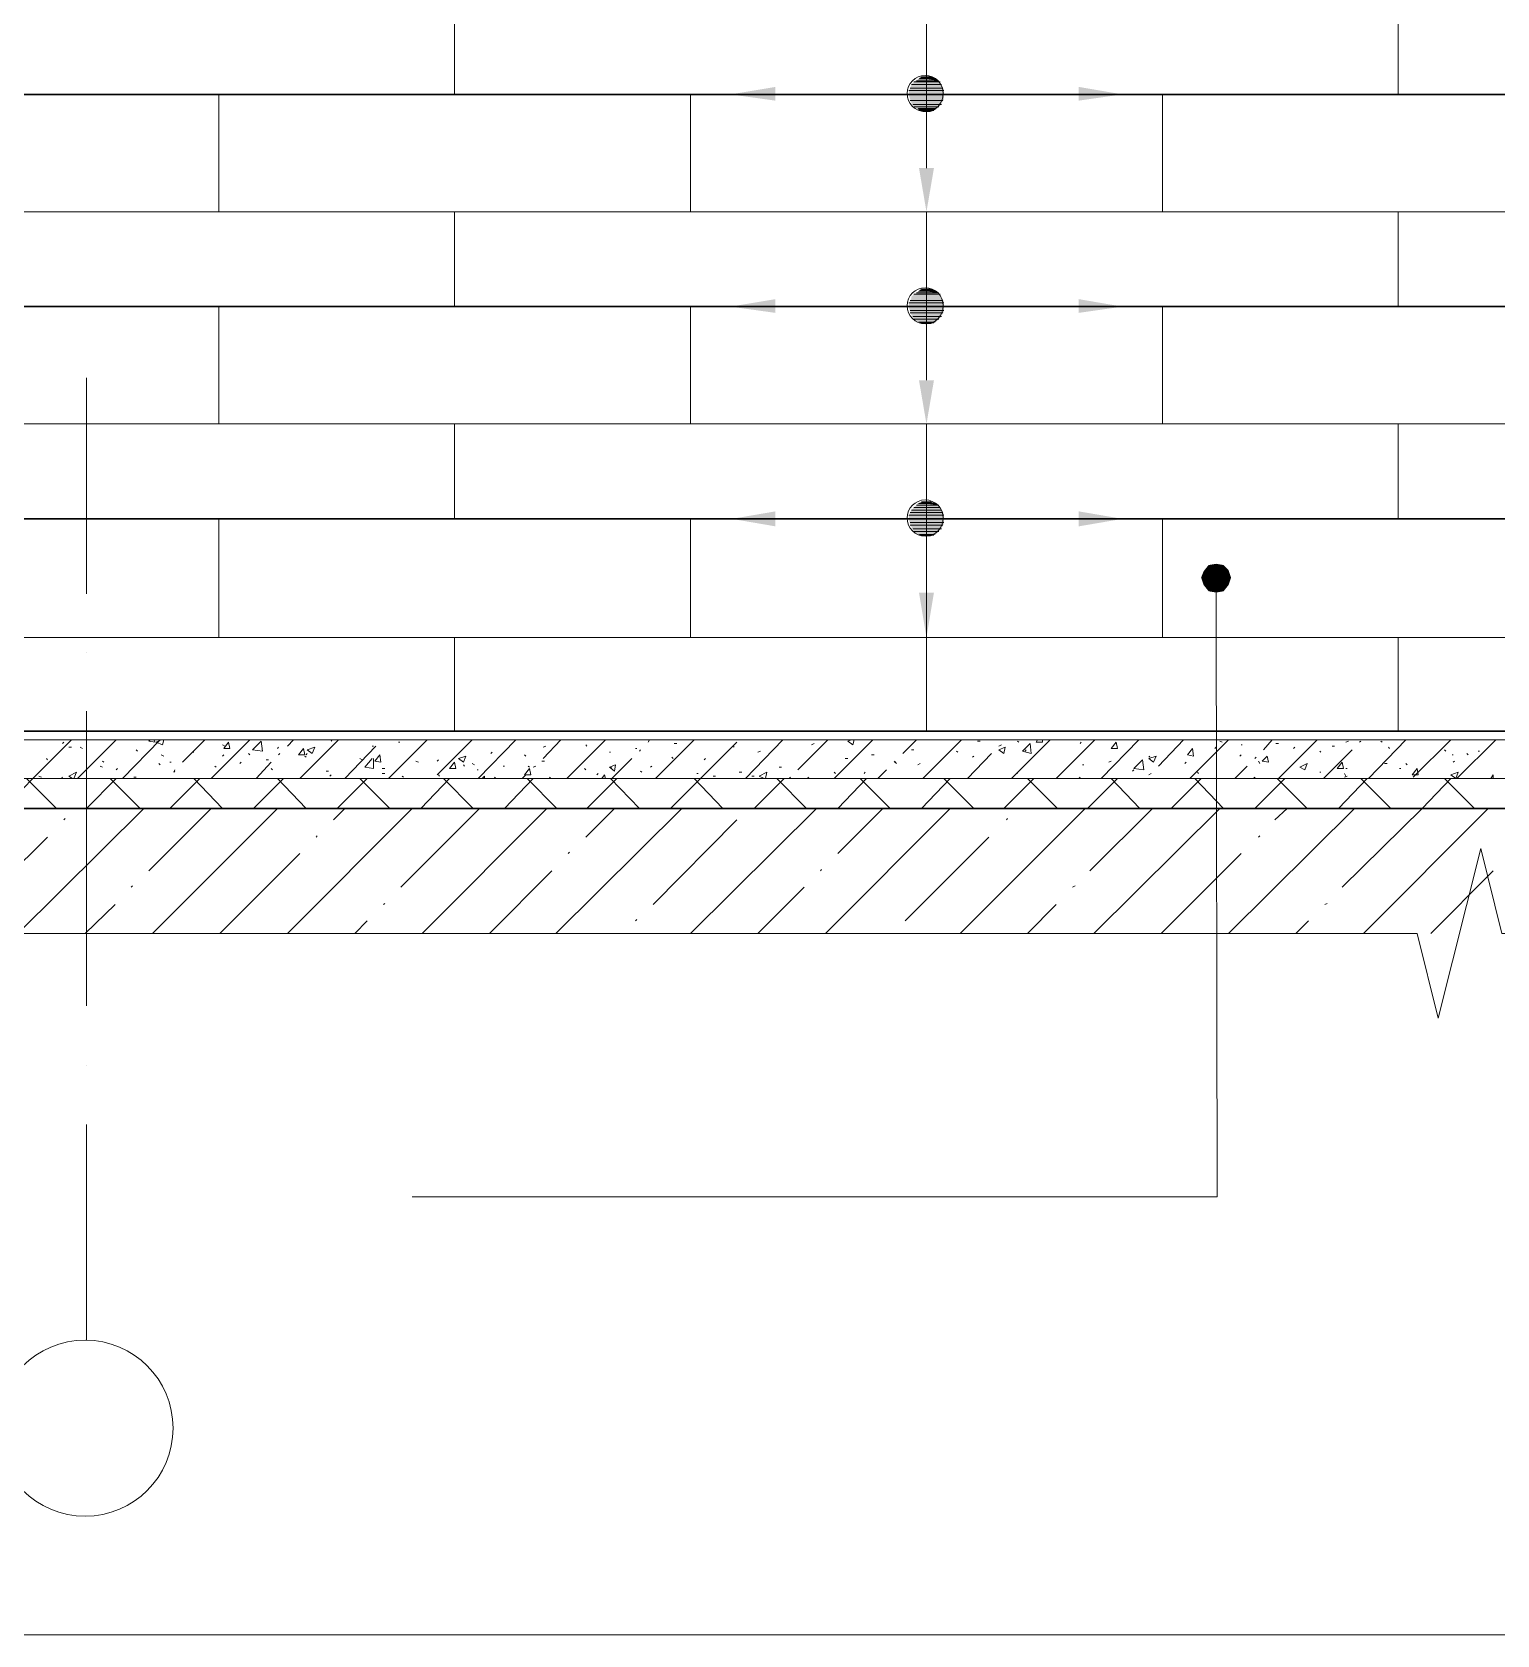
# Model space of a CAD drawing. Header units: millimetres. Extents: x -356862 to 418287, y 0 to 839748.
# Drawn here: x 344708 to 347192, y 773634 to 776352 of the extents above; entities that cross this region are included whole.
import ezdxf

# ---------------------------------------------------------------- set-up
doc = ezdxf.new("R2010")
doc.units = ezdxf.units.MM
doc.layers.add('PDF _Геометрия', color=7, linetype='Continuous', true_color=0xbababa)
doc.layers.add('PDF _Сплошная заливка', color=7, linetype='Continuous', true_color=0xf50000)

msp = doc.modelspace()

# ---------------------------------------------------------------- linework, layer by layer
at = {"layer": 'PDF _Геометрия', "color": 19, "lineweight": 30, "true_color": 0x442a22}
for points in [[(341948.5227, 776606.6353), (350500.9421, 776606.6353), (350500.9421, 776246.7562), (341948.5227, 776246.7562)], [(341948.5227, 776246.7562), (350500.9421, 776246.7562), (350500.9421, 775886.8772), (341948.5227, 775886.8772)], [(341948.5227, 775886.8772), (350500.9421, 775886.8772), (350500.9421, 775526.9982), (341948.5227, 775526.9982)], [(341948.5227, 775526.9982), (350500.9421, 775526.9982), (350500.9421, 775167.1191), (341948.5227, 775167.1191)]]:
    msp.add_lwpolyline(points, close=True, dxfattribs=at)
at = {"layer": 'PDF _Геометрия', "color": 19, "lineweight": 5, "true_color": 0x442a22}
for points in [[(341948.5227, 776407.6433), (350500.9421, 776407.6433), (350500.9421, 776246.7562), (341948.5227, 776246.7562)], [(341948.5227, 776047.7643), (350500.9421, 776047.7643), (350500.9421, 775886.8772), (341948.5227, 775886.8772)], [(341948.5227, 775687.8853), (350500.9421, 775687.8853), (350500.9421, 775526.9982), (341948.5227, 775526.9982)], [(341948.5227, 775325.8893), (350500.9421, 775325.8893), (350500.9421, 775167.1191), (341948.5227, 775167.1191)]]:
    msp.add_lwpolyline(points, close=True, dxfattribs=at)
for points in [[(345424.5308, 776246.7562), (345424.5308, 776407.6433)], [(346224.7324, 776246.7562), (346224.7324, 776407.6433)], [(347024.934, 776246.7562), (347024.934, 776407.6433)], [(345024.43, 776047.7643), (345024.43, 776246.7562)], [(345824.6316, 776047.7643), (345824.6316, 776246.7562)], [(346624.8332, 776047.7643), (346624.8332, 776246.7562)], [(345424.5308, 775886.8772), (345424.5308, 776047.7643)], [(346224.7324, 775886.8772), (346224.7324, 776047.7643)], [(347024.934, 775886.8772), (347024.934, 776047.7643)], [(345024.43, 775687.8853), (345024.43, 775886.8772)], [(345824.6316, 775687.8853), (345824.6316, 775886.8772)], [(346624.8332, 775687.8853), (346624.8332, 775886.8772)], [(345424.5308, 775526.9982), (345424.5308, 775687.8853)], [(346224.7324, 775526.9982), (346224.7324, 775687.8853)], [(347024.934, 775526.9982), (347024.934, 775687.8853)], [(345024.43, 775325.8893), (345024.43, 775526.9982)], [(345824.6316, 775325.8893), (345824.6316, 775526.9982)], [(346624.8332, 775325.8893), (346624.8332, 775526.9982)], [(345424.5308, 775167.1191), (345424.5308, 775325.8893)], [(346224.7324, 775167.1191), (346224.7324, 775325.8893)], [(347024.934, 775167.1191), (347024.934, 775325.8893)]]:
    msp.add_lwpolyline(points, dxfattribs=at)
at = {"layer": 'PDF _Геометрия', "color": 1, "lineweight": 0, "true_color": 0xf50000}
for points in [[(346248.0187, 776267.9256), (346203.563, 776267.9256), (346248.0187, 776267.9256)], [(346243.7848, 776270.0425), (346207.7969, 776270.0425), (346243.7848, 776270.0425)], [(346233.2001, 776276.3933), (346216.2647, 776276.3933), (346233.2001, 776276.3933)], [(346254.3695, 776253.107), (346195.0953, 776253.107), (346254.3695, 776253.107)], [(346254.3695, 776246.7562), (346195.0953, 776246.7562), (346254.3695, 776246.7562)], [(346252.2526, 776257.3409), (346197.2122, 776257.3409), (346252.2526, 776257.3409)], [(346250.1356, 776263.6917), (346199.3292, 776263.6917), (346250.1356, 776263.6917)], [(346252.2526, 776236.1715), (346197.2122, 776236.1715), (346252.2526, 776236.1715)], [(346250.1356, 776229.8207), (346201.4461, 776229.8207), (346250.1356, 776229.8207)], [(346245.9018, 776225.5869), (346203.563, 776225.5869), (346245.9018, 776225.5869)], [(346237.434, 776219.2361), (346214.1477, 776219.2361), (346237.434, 776219.2361)], [(346233.2001, 775916.5143), (346216.2647, 775916.5143), (346233.2001, 775916.5143)], [(346254.3695, 775893.228), (346195.0953, 775893.228), (346254.3695, 775893.228)], [(346254.3695, 775886.8772), (346195.0953, 775886.8772), (346254.3695, 775886.8772)], [(346252.2526, 775897.4619), (346197.2122, 775897.4619), (346252.2526, 775897.4619)], [(346248.0187, 775908.0465), (346203.563, 775908.0465), (346248.0187, 775908.0465)], [(346243.7848, 775910.1635), (346207.7969, 775910.1635), (346243.7848, 775910.1635)], [(346254.3695, 775880.5264), (346197.2122, 775880.5264), (346254.3695, 775880.5264)], [(346252.2526, 775876.2925), (346197.2122, 775876.2925), (346252.2526, 775876.2925)], [(346250.1356, 775869.9417), (346201.4461, 775869.9417), (346250.1356, 775869.9417)], [(346245.9018, 775865.7078), (346203.563, 775865.7078), (346245.9018, 775865.7078)], [(346237.434, 775859.357), (346214.1477, 775859.357), (346237.434, 775859.357)], [(346254.3695, 775533.349), (346195.0953, 775533.349), (346254.3695, 775533.349)], [(346252.2526, 775537.5828), (346197.2122, 775537.5828), (346252.2526, 775537.5828)], [(346250.1356, 775541.8167), (346199.3292, 775541.8167), (346250.1356, 775541.8167)], [(346248.0187, 775546.0506), (346203.563, 775546.0506), (346248.0187, 775546.0506)], [(346243.7848, 775550.2844), (346207.7969, 775550.2844), (346243.7848, 775550.2844)], [(346254.3695, 775526.9982), (346195.0953, 775526.9982), (346254.3695, 775526.9982)], [(346254.3695, 775520.6474), (346197.2122, 775520.6474), (346254.3695, 775520.6474)], [(346252.2526, 775516.4135), (346197.2122, 775516.4135), (346252.2526, 775516.4135)], [(346250.1356, 775510.0627), (346201.4461, 775510.0627), (346250.1356, 775510.0627)], [(346245.9018, 775505.8288), (346203.563, 775505.8288), (346245.9018, 775505.8288)], [(346237.434, 775499.478), (346214.1477, 775499.478), (346237.434, 775499.478)]]:
    msp.add_lwpolyline(points, dxfattribs=at)
at = {"layer": 'PDF _Геометрия', "color": 7, "lineweight": 9}
for points in [[(350500.9421, 776187.482), (350500.9421, 776246.7562), (341400.2364, 776246.7562), (350500.9421, 776246.7562), (350500.9421, 776187.482), (350500.9421, 775886.8772)], [(350500.9421, 775827.603), (350500.9421, 775886.8772), (341400.2364, 775886.8772), (350500.9421, 775886.8772), (350500.9421, 775827.603), (350500.9421, 775526.9982)]]:
    msp.add_lwpolyline(points, close=True, dxfattribs=at)
at = {"layer": 'PDF _Геометрия', "color": 1, "lineweight": 9, "true_color": 0xf50000}
for points in [[(346624.8332, 776246.7562), (346624.8332, 776047.7643), (345824.6316, 776047.7643), (345824.6316, 776246.7562)], [(346624.8332, 775886.8772), (346624.8332, 775687.8853), (345824.6316, 775687.8853), (345824.6316, 775886.8772)], [(346624.8332, 775526.9982), (346624.8332, 775325.8893), (345824.6316, 775325.8893), (345824.6316, 775526.9982)]]:
    msp.add_lwpolyline(points, close=True, dxfattribs=at)
for points in [[(346042.6759, 776246.7562), (346408.9058, 776246.7562)], [(346224.7324, 776121.857), (346224.7324, 776246.7562)], [(346042.6759, 775886.8772), (346408.9058, 775886.8772)], [(346224.7324, 775761.978), (346224.7324, 775886.8772)], [(346042.6759, 775526.9982), (346408.9058, 775526.9982)], [(346224.7324, 775325.8893), (346224.7324, 775526.9982)]]:
    msp.add_lwpolyline(points, dxfattribs=at)
at = {"layer": 'PDF _Геометрия', "color": 7, "lineweight": 9}
for points in [[(344800.0348, 775399.982), (344800.0348, 775766.2119)], [(341400.2364, 775526.9982), (350500.9421, 775526.9982), (350500.9421, 775467.724), (350500.9421, 775167.1191), (350500.9421, 775226.3933), (350500.9421, 775287.7844), (352302.4542, 775287.7844)], [(344800.0348, 775300.4861), (344800.0348, 775300.4861)], [(344800.0348, 774701.3933), (344800.0348, 775200.9901)], [(352302.4542, 775152.3006), (341400.2364, 775152.3006)], [(341749.5308, 775167.1191), (344999.0268, 775167.1191), (346701.0429, 775167.1191), (344550.2364, 775167.1191)], [(344550.2364, 775167.1191), (345049.8332, 775167.1191), (344550.2364, 775167.1191)], [(344550.2364, 775167.1191), (345049.8332, 775167.1191), (350001.3453, 775167.1191), (350500.9421, 775167.1191), (352302.4542, 775167.1191), (352001.8493, 775167.1191), (352302.4542, 775167.1191), (352001.8493, 775167.1191), (352302.4542, 775167.1191), (352001.8493, 775167.1191), (349000.0348, 775167.1191), (348801.0429, 775167.1191), (348301.4461, 775167.1191), (345049.8332, 775167.1191), (344550.2364, 775167.1191)], [(352302.4542, 775086.6756), (341400.2364, 775086.6756)], [(344800.0348, 774599.7804), (344800.0348, 774599.7804)], [(344800.0348, 774134.0546), (344800.0348, 774500.2844)]]:
    msp.add_lwpolyline(points, dxfattribs=at)
at = {"layer": 'PDF _Геометрия', "color": 251, "lineweight": 20, "true_color": 0x545454}
for points in [[(346715.8614, 775402.099), (346715.8614, 775376.6957), (346717.9784, 774377.5022), (346624.8332, 774377.5022), (345352.555, 774377.5022)], [(348591.4663, 775328.0062), (348591.4663, 775304.7199), (348591.4663, 773634.4578), (348498.3211, 773634.4578), (344543.8856, 773634.4578)]]:
    msp.add_lwpolyline(points, dxfattribs=at)
at = {"layer": 'PDF _Геометрия', "color": 7, "lineweight": 30}
msp.add_lwpolyline([(353216.9703, 775167.1191), (352501.4461, 775167.1191), (352501.4461, 775035.8691), (353216.9703, 775035.8691), (341148.3211, 775035.8691), (341148.3211, 774824.1756)], dxfattribs=at)
msp.add_lwpolyline([(341400.2364, 775035.8691), (352302.4542, 775035.8691), (352302.4542, 775167.1191), (341400.2364, 775167.1191)], close=True, dxfattribs=at)
at = {"layer": 'PDF _Геометрия', "color": 8, "lineweight": 9, "true_color": 0x808080}
for points in [[(344660.3171, 775035.8691), (344709.0066, 775086.6756), (344774.6316, 775152.3006)], [(344785.2163, 775086.6756), (344850.8413, 775152.3006)], [(344861.4259, 775086.6756), (344924.934, 775152.3006)], [(344914.3493, 775152.3006), (344916.4663, 775148.0667), (344905.8816, 775150.1836), (344907.9985, 775152.3006)], [(344931.2848, 775152.3006), (344929.1679, 775143.8328), (344918.5832, 775148.0667), (344927.0509, 775152.3006)], [(344963.0388, 775114.1957), (345001.1437, 775152.3006)], [(345011.7284, 775086.6756), (345077.3534, 775152.3006)], [(345140.8614, 775141.7159), (345151.4461, 775152.3006)], [(345162.0308, 775086.6756), (345227.6558, 775152.3006)], [(345214.9542, 775150.1836), (345217.0711, 775152.3006)], [(345312.3332, 775086.6756), (345377.9582, 775152.3006)], [(345394.8937, 775093.0264), (345454.1679, 775152.3006)], [(345464.7526, 775086.6756), (345528.2606, 775152.3006)], [(345574.8332, 775120.5465), (345604.4703, 775152.3006)], [(345615.055, 775086.6756), (345680.68, 775152.3006)], [(345752.6558, 775148.0667), (345754.7727, 775152.3006)], [(345765.3574, 775086.6756), (345830.9824, 775152.3006)], [(345917.7768, 775086.6756), (345981.2848, 775152.3006)], [(346006.688, 775101.4941), (346057.4945, 775152.3006)], [(346068.0792, 775086.6756), (346133.7042, 775152.3006)], [(346101.9501, 775152.3006), (346099.8332, 775143.8328), (346091.3655, 775150.1836), (346097.7163, 775152.3006)], [(346184.5106, 775129.0143), (346207.7969, 775152.3006)], [(346218.3816, 775086.6756), (346284.0066, 775152.3006)], [(346311.5268, 775150.1836), (346315.7606, 775150.1836)], [(346368.684, 775086.6756), (346434.309, 775152.3006)], [(346379.2687, 775150.1836), (346381.3856, 775148.0667)], [(346421.6074, 775152.3006), (346421.6074, 775148.0667), (346411.0227, 775148.0667), (346413.1397, 775152.3006)], [(346444.8937, 775086.6756), (346510.5187, 775152.3006)], [(346521.1034, 775086.6756), (346584.6114, 775152.3006)], [(346618.4824, 775107.8449), (346660.8211, 775152.3006)], [(346671.4058, 775086.6756), (346737.0308, 775152.3006)], [(346722.2122, 775150.1836), (346726.4461, 775148.0667)], [(346796.305, 775135.3651), (346811.1235, 775152.3006)], [(346821.7082, 775086.6756), (346887.3332, 775152.3006)], [(346936.0227, 775148.0667), (346940.2566, 775150.1836)], [(346959.309, 775148.0667), (346961.4259, 775150.1836)], [(346974.1276, 775086.6756), (347037.6356, 775152.3006)], [(346995.2969, 775150.1836), (346997.4138, 775148.0667)], [(347050.3372, 775088.7925), (347113.8453, 775152.3006)], [(347124.43, 775086.6756), (347190.055, 775152.3006)], [(344759.813, 775145.9498), (344761.93, 775148.0667)], [(344770.3977, 775139.599), (344774.6316, 775139.599)], [(344789.4501, 775139.599), (344793.684, 775137.482)], [(344884.7122, 775135.3651), (344886.8292, 775133.2482)], [(344927.0509, 775126.8974), (344931.2848, 775124.7804)], [(344979.9743, 775131.1312), (344982.0913, 775131.1312)], [(345030.7808, 775143.8328), (345035.0147, 775141.7159)], [(345030.7808, 775124.7804), (345032.8977, 775126.8974)], [(345075.2364, 775129.0143), (345077.3534, 775126.8974)], [(345123.9259, 775137.482), (345126.0429, 775139.599)], [(345126.0429, 775126.8974), (345128.1598, 775129.0143)], [(345170.4985, 775124.7804), (345172.6155, 775122.6635)], [(345172.6155, 775126.8974), (345174.7324, 775129.0143)], [(345238.2405, 775086.6756), (345291.1638, 775141.7159)], [(345284.813, 775141.7159), (345286.93, 775141.7159)], [(345329.2687, 775148.0667), (345331.3856, 775148.0667)], [(345485.9219, 775129.0143), (345488.0388, 775131.1312)], [(345543.0792, 775126.8974), (345545.1961, 775124.7804)], [(345574.8332, 775139.599), (345579.0671, 775141.7159)], [(345646.809, 775143.8328), (345648.9259, 775141.7159)], [(345687.0308, 775131.1312), (345689.1477, 775131.1312)], [(345731.4864, 775137.482), (345733.6034, 775137.482)], [(345737.8372, 775133.2482), (345739.9542, 775135.3651)], [(345790.7606, 775035.8691), (345841.5671, 775086.6756), (345902.9582, 775148.0667)], [(345797.1114, 775145.9498), (345801.3453, 775145.9498)], [(345896.6074, 775141.7159), (345898.7243, 775139.599)], [(345938.9461, 775131.1312), (345943.18, 775133.2482)], [(346029.9743, 775143.8328), (346034.2082, 775145.9498)], [(346131.5872, 775126.8974), (346135.8211, 775126.8974)], [(346199.3292, 775135.3651), (346203.563, 775135.3651)], [(346275.5388, 775133.2482), (346277.6558, 775131.1312)], [(346294.5913, 775086.6756), (346334.813, 775129.0143)], [(346303.059, 775122.6635), (346305.1759, 775124.7804)], [(346347.5147, 775141.7159), (346351.7485, 775143.8328)], [(346391.9703, 775133.2482), (346394.0872, 775135.3651)], [(346485.1155, 775145.9498), (346487.2324, 775148.0667)], [(346601.5469, 775122.6635), (346603.6638, 775124.7804)], [(346713.7445, 775137.482), (346715.8614, 775139.599)], [(346756.0832, 775124.7804), (346758.2001, 775126.8974)], [(346758.2001, 775143.8328), (346760.3171, 775143.8328)], [(346817.4743, 775145.9498), (346821.7082, 775145.9498)], [(346847.1114, 775137.482), (346849.2284, 775139.599)], [(346891.5671, 775133.2482), (346893.684, 775131.1312)], [(346897.9179, 775086.6756), (346946.6074, 775135.3651)], [(346912.7364, 775141.7159), (346916.9703, 775141.7159)], [(347007.9985, 775139.599), (347010.1155, 775137.482)], [(347103.2606, 775135.3651), (347105.3776, 775133.2482)], [(347115.9622, 775126.8974), (347118.0792, 775126.8974)], [(347141.3655, 775129.0143), (347143.4824, 775126.8974)], [(347160.4179, 775133.2482), (347162.5348, 775133.2482)], [(344732.2929, 775120.5465), (344734.4098, 775118.4296)], [(344776.7485, 775086.6756), (344770.3977, 775090.9094), (344783.0993, 775097.2603), (344778.8655, 775086.6756)], [(344823.3211, 775107.8449), (344827.555, 775105.728)], [(344827.555, 775116.3127), (344829.6719, 775114.1957)], [(344850.8413, 775101.4941), (344852.9582, 775103.6111)], [(344922.8171, 775112.0788), (344924.934, 775109.9619)], [(344941.8695, 775114.1957), (344943.9864, 775114.1957)], [(344950.3372, 775099.3772), (344948.2203, 775097.2603), (344950.3372, 775101.4941)], [(345018.0792, 775107.8449), (345020.1961, 775105.728)], [(345060.4179, 775112.0788), (345062.5348, 775114.1957)], [(345087.938, 775086.6756), (345113.3413, 775114.1957)], [(345104.8735, 775118.4296), (345109.1074, 775118.4296)], [(345113.3413, 775103.6111), (345115.4582, 775101.4941)], [(345206.4864, 775099.3772), (345210.7203, 775099.3772)], [(345263.6437, 775120.5465), (345267.8776, 775118.4296)], [(345286.93, 775120.5465), (345286.93, 775103.6111), (345272.1114, 775105.728), (345284.813, 775120.5465)], [(345301.7485, 775103.6111), (345305.9824, 775103.6111)], [(345358.9058, 775116.3127), (345363.1397, 775114.1957)], [(345394.8937, 775116.3127), (345397.0106, 775118.4296)], [(345439.3493, 775109.9619), (345441.4663, 775107.8449)], [(345454.1679, 775112.0788), (345458.4018, 775109.9619)], [(345462.6356, 775101.4941), (345464.7526, 775101.4941)], [(345507.0913, 775107.8449), (345509.2082, 775107.8449)], [(345549.43, 775107.8449), (345551.5469, 775105.728)], [(345557.8977, 775105.728), (345562.1316, 775107.8449)], [(345572.7163, 775116.3127), (345576.9501, 775116.3127)], [(345644.6921, 775103.6111), (345646.809, 775101.4941)], [(345689.1477, 775105.728), (345691.2647, 775103.6111)], [(345691.2647, 775086.6756), (345725.1356, 775120.5465)], [(345739.9542, 775099.3772), (345742.0711, 775097.2603)], [(345756.8897, 775105.728), (345759.0066, 775107.8449)], [(345792.8776, 775122.6635), (345794.9945, 775120.5465)], [(345847.9179, 775118.4296), (345850.0348, 775120.5465)], [(345907.1921, 775097.2603), (345911.4259, 775097.2603)], [(345949.5308, 775086.6756), (345941.063, 775090.9094), (345953.7647, 775097.2603), (345951.6477, 775086.6756)], [(345974.934, 775105.728), (345979.1679, 775105.728)], [(346068.0792, 775097.2603), (346070.1961, 775095.1433)], [(346087.1316, 775120.5465), (346091.3655, 775120.5465)], [(346118.8856, 775095.1433), (346121.0026, 775097.2603)], [(346142.1719, 775086.6756), (346156.9905, 775101.4941)], [(346169.6921, 775114.1957), (346171.809, 775116.3127)], [(346171.809, 775114.1957), (346173.9259, 775112.0788)], [(346209.9138, 775109.9619), (346214.1477, 775112.0788)], [(346489.3493, 775109.9619), (346491.4663, 775109.9619)], [(346533.805, 775114.1957), (346538.0388, 775116.3127)], [(346574.0268, 775099.3772), (346576.1437, 775101.4941)], [(346662.938, 775112.0788), (346665.055, 775114.1957)], [(346684.1074, 775097.2603), (346686.2243, 775095.1433)], [(346747.6155, 775086.6756), (346768.7848, 775107.8449)], [(346781.4864, 775120.5465), (346783.6034, 775122.6635)], [(346787.8372, 775116.3127), (346789.9542, 775112.0788)], [(346891.5671, 775097.2603), (346893.684, 775097.2603)], [(346936.0227, 775103.6111), (346938.1397, 775103.6111)], [(347001.6477, 775112.0788), (347005.8816, 775112.0788)], [(347027.0509, 775103.6111), (347029.1679, 775103.6111)], [(347037.6356, 775112.0788), (347039.7526, 775109.9619)], [(347118.0792, 775114.1957), (347120.1961, 775116.3127)], [(344749.2284, 775035.8691), (344698.4219, 775086.6756)], [(344719.5913, 775090.9094), (344723.8251, 775088.7925)], [(344757.6961, 775086.6756), (344759.813, 775088.7925)], [(344800.0348, 775035.8691), (344850.8413, 775086.6756)], [(344891.063, 775035.8691), (344840.2566, 775086.6756)], [(344880.4784, 775088.7925), (344884.7122, 775088.7925)], [(344941.8695, 775035.8691), (344992.6759, 775086.6756)], [(345030.7808, 775035.8691), (344982.0913, 775086.6756)], [(345083.7042, 775035.8691), (345134.5106, 775086.6756)], [(345172.6155, 775035.8691), (345123.9259, 775086.6756)], [(345212.8372, 775090.9094), (345214.9542, 775093.0264)], [(345225.5388, 775035.8691), (345276.3453, 775086.6756)], [(345314.4501, 775035.8691), (345263.6437, 775086.6756)], [(345301.7485, 775095.1433), (345305.9824, 775095.1433)], [(345335.6195, 775090.9094), (345337.7364, 775088.7925)], [(345350.438, 775086.6756), (345352.555, 775086.6756)], [(345367.3735, 775035.8691), (345416.063, 775086.6756)], [(345397.0106, 775093.0264), (345399.1276, 775090.9094)], [(345456.2848, 775035.8691), (345405.4784, 775086.6756)], [(345471.1034, 775086.6756), (345475.3372, 775090.9094), (345475.3372, 775086.6756)], [(345492.2727, 775088.7925), (345494.3897, 775086.6756)], [(345509.2082, 775035.8691), (345557.8977, 775086.6756)], [(345538.8453, 775086.6756), (345545.1961, 775093.0264)], [(345598.1195, 775035.8691), (345547.313, 775086.6756)], [(345585.4179, 775088.7925), (345587.5348, 775086.6756)], [(345648.9259, 775035.8691), (345699.7324, 775086.6756)], [(345665.8614, 775093.0264), (345667.9784, 775095.1433)], [(345674.3292, 775086.6756), (345678.563, 775093.0264), (345680.68, 775086.6756)], [(345737.8372, 775035.8691), (345689.1477, 775086.6756)], [(345879.6719, 775035.8691), (345830.9824, 775086.6756)], [(345835.2163, 775095.1433), (345837.3332, 775095.1433)], [(345862.7364, 775090.9094), (345866.9703, 775090.9094)], [(345928.3614, 775090.9094), (345932.5953, 775090.9094)], [(345932.5953, 775035.8691), (345983.4018, 775086.6756)], [(346021.5066, 775035.8691), (345970.7001, 775086.6756)], [(345991.8695, 775086.6756), (345993.9864, 775088.7925)], [(346023.6235, 775088.7925), (346025.7405, 775086.6756)], [(346074.43, 775035.8691), (346123.1195, 775086.6756)], [(346163.3413, 775035.8691), (346112.5348, 775086.6756)], [(346216.2647, 775035.8691), (346264.9542, 775086.6756)], [(346305.1759, 775035.8691), (346254.3695, 775086.6756)], [(346355.9824, 775035.8691), (346406.7888, 775086.6756)], [(346377.1518, 775095.1433), (346379.2687, 775095.1433)], [(346447.0106, 775035.8691), (346396.2042, 775086.6756)], [(346482.9985, 775086.6756), (346485.1155, 775088.7925)], [(346497.8171, 775035.8691), (346548.6235, 775086.6756)], [(346586.7284, 775035.8691), (346538.0388, 775086.6756)], [(346601.5469, 775093.0264), (346605.7808, 775095.1433)], [(346639.6518, 775035.8691), (346690.4582, 775086.6756)], [(346728.563, 775035.8691), (346679.8735, 775086.6756)], [(346779.3695, 775086.6756), (346781.4864, 775088.7925), (346781.4864, 775086.6756)], [(346781.4864, 775035.8691), (346832.2929, 775086.6756)], [(346870.3977, 775035.8691), (346819.5913, 775086.6756)], [(346923.3211, 775035.8691), (346972.0106, 775086.6756)], [(346929.6719, 774902.5022), (347065.1558, 775035.8691), (347113.8453, 775086.6756)], [(346933.9058, 775095.1433), (346936.0227, 775090.9094)], [(346933.9058, 775088.7925), (346938.1397, 775090.9094)], [(347012.2324, 775035.8691), (346961.4259, 775086.6756)], [(347154.0671, 775035.8691), (347103.2606, 775086.6756)], [(347181.5872, 775086.6756), (347185.8211, 775093.0264), (347185.8211, 775086.6756)], [(344683.6034, 774824.1756), (344897.4138, 775035.8691)], [(344761.93, 775016.8167), (344764.0469, 775018.9336)], [(344905.8816, 774930.0224), (345011.7284, 775035.8691)], [(344912.2324, 774824.1756), (345123.9259, 775035.8691)], [(345140.8614, 774824.1756), (345352.555, 775035.8691)], [(345219.188, 775016.8167), (345238.2405, 775035.8691)], [(345333.5026, 774902.5022), (345466.8695, 775035.8691)], [(345369.4905, 774824.1756), (345581.184, 775035.8691)], [(345596.0026, 774824.1756), (345809.813, 775035.8691)], [(345646.809, 774987.1796), (345695.4985, 775035.8691)], [(345761.1235, 774872.8651), (345902.9582, 775016.8167)], [(345824.6316, 774824.1756), (346038.4421, 775035.8691)], [(346053.2606, 774824.1756), (346264.9542, 775035.8691)], [(346074.43, 774959.6594), (346150.6397, 775035.8691)], [(346281.8897, 774824.1756), (346493.5832, 775035.8691)], [(346360.2163, 775016.8167), (346362.3332, 775018.9336)], [(346502.0509, 774930.0224), (346607.8977, 775035.8691)], [(346508.4018, 774824.1756), (346722.2122, 775035.8691)], [(346737.0308, 774824.1756), (346950.8413, 775035.8691)], [(346815.3574, 775016.8167), (346836.5268, 775035.8691)], [(346965.6598, 774824.1756), (347177.3534, 775035.8691)], [(344590.4582, 774845.3449), (344734.4098, 774987.1796)], [(345189.5509, 774987.1796), (345191.6679, 774989.2965)], [(346188.7445, 774845.3449), (346330.5792, 774987.1796)], [(346787.8372, 774987.1796), (346789.9542, 774989.2965)], [(345617.1719, 774959.6594), (345619.2888, 774961.7764)], [(345026.5469, 774824.1756), (345162.0308, 774959.6594)], [(346622.7163, 774824.1756), (346758.2001, 774959.6594)], [(345483.805, 774824.1756), (345589.6518, 774930.0224)], [(346044.7929, 774930.0224), (346046.9098, 774932.1393)], [(347079.9743, 774824.1756), (347185.8211, 774930.0224)], [(344876.2445, 774902.5022), (344878.3614, 774904.6191)], [(345938.9461, 774824.1756), (346017.2727, 774902.5022)], [(346472.4138, 774902.5022), (346476.6477, 774904.6191)], [(344797.9179, 774824.1756), (344848.7243, 774872.8651)], [(345303.8655, 774872.8651), (345305.9824, 774874.982)], [(346396.2042, 774824.1756), (346444.8937, 774872.8651)], [(346900.0348, 774872.8651), (346904.2687, 774874.982)], [(345255.1759, 774824.1756), (345276.3453, 774845.3449)], [(345731.4864, 774845.3449), (345733.6034, 774847.4619)], [(346851.3453, 774824.1756), (346872.5147, 774845.3449)]]:
    msp.add_lwpolyline(points, dxfattribs=at)
for points in [[(345098.5227, 775133.2482), (345081.5872, 775135.3651), (345096.4058, 775150.1836)], [(345041.3655, 775148.0667), (345043.4824, 775137.482), (345032.8977, 775137.482)], [(345168.3816, 775137.482), (345170.4985, 775126.8974), (345159.9138, 775126.8974)], [(345187.434, 775139.599), (345183.2001, 775129.0143), (345174.7324, 775135.3651)], [(345297.5147, 775126.8974), (345299.6316, 775114.1957), (345289.0469, 775116.3127)], [(345443.5832, 775124.7804), (345439.3493, 775114.1957), (345430.8816, 775120.5465)], [(346358.0993, 775139.599), (346355.9824, 775129.0143), (346347.5147, 775135.3651)], [(346402.555, 775129.0143), (346387.7364, 775133.2482), (346400.438, 775145.9498)], [(346546.5066, 775148.0667), (346548.6235, 775137.482), (346538.0388, 775137.482)], [(346614.2485, 775124.7804), (346610.0147, 775114.1957), (346601.5469, 775120.5465)], [(346675.6397, 775137.482), (346677.7566, 775124.7804), (346667.1719, 775126.8974)], [(346802.6558, 775124.7804), (346804.7727, 775114.1957), (346794.188, 775116.3127)], [(345424.5308, 775114.1957), (345426.6477, 775103.6111), (345416.063, 775103.6111)], [(345551.5469, 775103.6111), (345553.6638, 775093.0264), (345543.0792, 775093.0264)], [(345697.6155, 775109.9619), (345695.4985, 775099.3772), (345687.0308, 775105.728)], [(346593.0792, 775101.4941), (346576.1437, 775103.6111), (346590.9622, 775118.4296)], [(346870.3977, 775112.0788), (346866.1638, 775101.4941), (346857.6961, 775105.728)], [(346929.6719, 775114.1957), (346931.7888, 775103.6111), (346921.2042, 775103.6111)], [(347056.688, 775103.6111), (347058.805, 775093.0264), (347048.2203, 775093.0264)], [(347126.5469, 775097.2603), (347122.313, 775086.6756), (347113.8453, 775093.0264)]]:
    msp.add_lwpolyline(points, close=True, dxfattribs=at)
at = {"layer": 'PDF _Геометрия', "color": 7, "lineweight": 5}
msp.add_lwpolyline([(353303.7647, 774824.1756), (353216.9703, 774824.1756), (347200.6397, 774824.1756), (347164.6518, 774968.1272), (347092.6759, 774680.224), (347056.688, 774824.1756), (341040.3574, 774824.1756), (340953.563, 774824.1756)], dxfattribs=at)
at = {"layer": 'PDF _Геометрия', "color": 1, "lineweight": 9, "true_color": 0xf50000}
for centre in [(346222.637, 776248.2217), (346222.637, 776248.2217), (346222.637, 775888.3287), (346222.637, 775888.3287), (346222.637, 775528.4346), (346222.637, 775528.4346)]:
    msp.add_circle(centre, 30.6956, dxfattribs=at)
at = {"layer": 'PDF _Геометрия', "color": 7, "lineweight": 20}
msp.add_circle((344797.8813, 773985.1262), 149.2439, dxfattribs=at)
at = {"layer": 'PDF _Сплошная заливка', "transparency": 33554559}
for points in [[(346203.563, 776267.9256), (346250.1356, 776263.6917), (346199.3292, 776263.6917)], [(346201.4461, 776265.8086), (346252.2526, 776259.4578), (346199.3292, 776259.4578)], [(346205.68, 776270.0425), (346248.0187, 776265.8086), (346201.4461, 776265.8086)], [(346248.0187, 776265.8086), (346201.4461, 776265.8086), (346252.2526, 776259.4578)], [(346207.7969, 776270.0425), (346248.0187, 776267.9256), (346203.563, 776267.9256)], [(346203.563, 776267.9256), (346248.0187, 776267.9256), (346248.0187, 776267.9256)], [(346248.0187, 776267.9256), (346203.563, 776267.9256), (346250.1356, 776263.6917)], [(346209.9138, 776272.1594), (346245.9018, 776270.0425), (346205.68, 776270.0425)], [(346245.9018, 776270.0425), (346205.68, 776270.0425), (346248.0187, 776265.8086)], [(346212.0308, 776274.2764), (346243.7848, 776270.0425), (346207.7969, 776270.0425)], [(346207.7969, 776270.0425), (346243.7848, 776270.0425), (346243.7848, 776270.0425)], [(346243.7848, 776270.0425), (346207.7969, 776270.0425), (346248.0187, 776267.9256)], [(346214.1477, 776274.2764), (346241.6679, 776272.1594), (346209.9138, 776272.1594)], [(346241.6679, 776272.1594), (346209.9138, 776272.1594), (346245.9018, 776270.0425)], [(346216.2647, 776276.3933), (346237.434, 776274.2764), (346212.0308, 776274.2764)], [(346239.5509, 776274.2764), (346239.5509, 776274.2764), (346212.0308, 776274.2764)], [(346239.5509, 776274.2764), (346212.0308, 776274.2764), (346237.434, 776274.2764)], [(346239.5509, 776274.2764), (346212.0308, 776274.2764), (346243.7848, 776270.0425)], [(346220.4985, 776276.3933), (346235.3171, 776274.2764), (346214.1477, 776274.2764)], [(346235.3171, 776274.2764), (346214.1477, 776274.2764), (346241.6679, 776272.1594)], [(346222.6155, 776276.3933), (346233.2001, 776276.3933), (346216.2647, 776276.3933)], [(346216.2647, 776276.3933), (346233.2001, 776276.3933), (346233.2001, 776276.3933)], [(346233.2001, 776276.3933), (346216.2647, 776276.3933), (346237.434, 776274.2764)], [(346224.7324, 776276.3933), (346231.0832, 776276.3933), (346220.4985, 776276.3933)], [(346231.0832, 776276.3933), (346220.4985, 776276.3933), (346235.3171, 776274.2764)], [(346222.6155, 776276.3933), (346228.9663, 776276.3933), (346228.9663, 776276.3933)], [(346228.9663, 776276.3933), (346222.6155, 776276.3933), (346233.2001, 776276.3933)], [(345968.5832, 776259.4578), (345892.3735, 776246.7562), (345968.5832, 776236.1715)], [(346197.2122, 776257.3409), (346254.3695, 776253.107), (346195.0953, 776253.107)], [(346197.2122, 776255.224), (346254.3695, 776248.8732), (346195.0953, 776248.8732)], [(346195.0953, 776253.107), (346254.3695, 776253.107), (346254.3695, 776253.107)], [(346254.3695, 776253.107), (346195.0953, 776253.107), (346254.3695, 776246.7562)], [(346195.0953, 776253.107), (346254.3695, 776246.7562), (346195.0953, 776246.7562)], [(346254.3695, 776248.8732), (346195.0953, 776248.8732), (346254.3695, 776244.6393)], [(346195.0953, 776248.8732), (346254.3695, 776244.6393), (346195.0953, 776244.6393)], [(346195.0953, 776246.7562), (346254.3695, 776246.7562), (346254.3695, 776246.7562)], [(346254.3695, 776246.7562), (346195.0953, 776246.7562), (346254.3695, 776242.5224)], [(346195.0953, 776246.7562), (346254.3695, 776242.5224), (346197.2122, 776242.5224)], [(346254.3695, 776244.6393), (346195.0953, 776244.6393), (346254.3695, 776238.2885)], [(346195.0953, 776244.6393), (346254.3695, 776238.2885), (346197.2122, 776238.2885)], [(346199.3292, 776263.6917), (346252.2526, 776257.3409), (346197.2122, 776257.3409)], [(346199.3292, 776259.4578), (346254.3695, 776255.224), (346197.2122, 776255.224)], [(346197.2122, 776257.3409), (346252.2526, 776257.3409), (346252.2526, 776257.3409)], [(346252.2526, 776257.3409), (346197.2122, 776257.3409), (346254.3695, 776253.107)], [(346254.3695, 776255.224), (346197.2122, 776255.224), (346254.3695, 776248.8732)], [(346254.3695, 776242.5224), (346197.2122, 776242.5224), (346254.3695, 776240.4054)], [(346197.2122, 776242.5224), (346254.3695, 776240.4054), (346197.2122, 776240.4054)], [(346254.3695, 776240.4054), (346197.2122, 776240.4054), (346252.2526, 776236.1715)], [(346197.2122, 776240.4054), (346252.2526, 776236.1715), (346197.2122, 776236.1715)], [(346254.3695, 776238.2885), (346197.2122, 776238.2885), (346252.2526, 776234.0546)], [(346197.2122, 776238.2885), (346252.2526, 776234.0546), (346199.3292, 776234.0546)], [(346199.3292, 776263.6917), (346250.1356, 776263.6917), (346250.1356, 776263.6917)], [(346250.1356, 776263.6917), (346199.3292, 776263.6917), (346252.2526, 776257.3409)], [(346252.2526, 776259.4578), (346199.3292, 776259.4578), (346254.3695, 776255.224)], [(346482.9985, 776259.4578), (346557.0913, 776246.7562), (346482.9985, 776236.1715)], [(346197.2122, 776236.1715), (346252.2526, 776236.1715), (346252.2526, 776236.1715)], [(346252.2526, 776236.1715), (346197.2122, 776236.1715), (346250.1356, 776229.8207)], [(346197.2122, 776236.1715), (346250.1356, 776229.8207), (346201.4461, 776229.8207)], [(346252.2526, 776234.0546), (346199.3292, 776234.0546), (346248.0187, 776229.8207)], [(346199.3292, 776234.0546), (346248.0187, 776229.8207), (346201.4461, 776229.8207)], [(346248.0187, 776229.8207), (346201.4461, 776229.8207), (346245.9018, 776225.5869)], [(346201.4461, 776229.8207), (346245.9018, 776225.5869), (346205.68, 776225.5869)], [(346201.4461, 776229.8207), (346250.1356, 776229.8207), (346250.1356, 776229.8207)], [(346250.1356, 776229.8207), (346201.4461, 776229.8207), (346245.9018, 776225.5869)], [(346201.4461, 776229.8207), (346245.9018, 776225.5869), (346203.563, 776225.5869)], [(346203.563, 776225.5869), (346245.9018, 776225.5869), (346245.9018, 776225.5869)], [(346245.9018, 776225.5869), (346203.563, 776225.5869), (346241.6679, 776223.4699)], [(346203.563, 776225.5869), (346241.6679, 776223.4699), (346207.7969, 776223.4699)], [(346245.9018, 776225.5869), (346205.68, 776225.5869), (346241.6679, 776221.353)], [(346205.68, 776225.5869), (346241.6679, 776221.353), (346209.9138, 776221.353)], [(346241.6679, 776223.4699), (346207.7969, 776223.4699), (346209.9138, 776223.4699)], [(346207.7969, 776223.4699), (346241.6679, 776223.4699), (346241.6679, 776223.4699)], [(346241.6679, 776223.4699), (346209.9138, 776223.4699), (346237.434, 776219.2361)], [(346209.9138, 776223.4699), (346237.434, 776219.2361), (346214.1477, 776219.2361)], [(346241.6679, 776221.353), (346209.9138, 776221.353), (346235.3171, 776219.2361)], [(346209.9138, 776221.353), (346235.3171, 776219.2361), (346214.1477, 776219.2361)], [(346214.1477, 776219.2361), (346220.4985, 776217.1191), (346231.0832, 776217.1191)], [(346214.1477, 776219.2361), (346235.3171, 776219.2361), (346231.0832, 776217.1191)], [(346214.1477, 776219.2361), (346237.434, 776219.2361), (346237.434, 776219.2361)], [(346237.434, 776219.2361), (346214.1477, 776219.2361), (346231.0832, 776217.1191)], [(346214.1477, 776219.2361), (346231.0832, 776217.1191), (346218.3816, 776217.1191)], [(346218.3816, 776217.1191), (346220.4985, 776217.1191), (346231.0832, 776217.1191)], [(346218.3816, 776217.1191), (346231.0832, 776217.1191), (346231.0832, 776217.1191)], [(346220.4985, 776217.1191), (346231.0832, 776217.1191), (346224.7324, 776217.1191)], [(346220.4985, 776217.1191), (346231.0832, 776217.1191), (346224.7324, 776217.1191)], [(346212.0308, 776121.857), (346224.7324, 776047.7643), (346237.434, 776121.857)], [(346209.9138, 775912.2804), (346245.9018, 775908.0465), (346205.68, 775908.0465)], [(346212.0308, 775914.3974), (346243.7848, 775910.1635), (346207.7969, 775910.1635)], [(346214.1477, 775914.3974), (346241.6679, 775912.2804), (346209.9138, 775912.2804)], [(346241.6679, 775912.2804), (346209.9138, 775912.2804), (346245.9018, 775908.0465)], [(346216.2647, 775916.5143), (346237.434, 775914.3974), (346212.0308, 775914.3974)], [(346239.5509, 775914.3974), (346239.5509, 775914.3974), (346212.0308, 775914.3974)], [(346239.5509, 775914.3974), (346212.0308, 775914.3974), (346237.434, 775914.3974)], [(346239.5509, 775914.3974), (346212.0308, 775914.3974), (346243.7848, 775910.1635)], [(346220.4985, 775916.5143), (346235.3171, 775914.3974), (346214.1477, 775914.3974)], [(346235.3171, 775914.3974), (346214.1477, 775914.3974), (346241.6679, 775912.2804)], [(346222.6155, 775916.5143), (346233.2001, 775916.5143), (346216.2647, 775916.5143)], [(346216.2647, 775916.5143), (346233.2001, 775916.5143), (346233.2001, 775916.5143)], [(346233.2001, 775916.5143), (346216.2647, 775916.5143), (346237.434, 775914.3974)], [(346224.7324, 775916.5143), (346231.0832, 775916.5143), (346220.4985, 775916.5143)], [(346231.0832, 775916.5143), (346220.4985, 775916.5143), (346235.3171, 775914.3974)], [(346222.6155, 775916.5143), (346228.9663, 775916.5143), (346228.9663, 775916.5143)], [(346228.9663, 775916.5143), (346222.6155, 775916.5143), (346233.2001, 775916.5143)], [(345968.5832, 775899.5788), (345892.3735, 775886.8772), (345968.5832, 775876.2925)], [(346197.2122, 775897.4619), (346254.3695, 775893.228), (346195.0953, 775893.228)], [(346197.2122, 775895.3449), (346254.3695, 775888.9941), (346195.0953, 775888.9941)], [(346195.0953, 775893.228), (346254.3695, 775893.228), (346254.3695, 775893.228)], [(346254.3695, 775893.228), (346195.0953, 775893.228), (346254.3695, 775886.8772)], [(346195.0953, 775893.228), (346254.3695, 775886.8772), (346195.0953, 775886.8772)], [(346254.3695, 775888.9941), (346195.0953, 775888.9941), (346254.3695, 775884.7603)], [(346195.0953, 775888.9941), (346254.3695, 775884.7603), (346195.0953, 775884.7603)], [(346195.0953, 775886.8772), (346254.3695, 775886.8772), (346254.3695, 775886.8772)], [(346254.3695, 775886.8772), (346195.0953, 775886.8772), (346254.3695, 775880.5264)], [(346195.0953, 775886.8772), (346254.3695, 775880.5264), (346197.2122, 775880.5264)], [(346254.3695, 775884.7603), (346195.0953, 775884.7603), (346254.3695, 775878.4094)], [(346195.0953, 775884.7603), (346254.3695, 775878.4094), (346197.2122, 775878.4094)], [(346199.3292, 775901.6957), (346252.2526, 775897.4619), (346197.2122, 775897.4619)], [(346199.3292, 775899.5788), (346254.3695, 775895.3449), (346197.2122, 775895.3449)], [(346197.2122, 775897.4619), (346252.2526, 775897.4619), (346252.2526, 775897.4619)], [(346252.2526, 775897.4619), (346197.2122, 775897.4619), (346254.3695, 775893.228)], [(346254.3695, 775895.3449), (346197.2122, 775895.3449), (346254.3695, 775888.9941)], [(346203.563, 775908.0465), (346250.1356, 775903.8127), (346199.3292, 775903.8127)], [(346201.4461, 775905.9296), (346252.2526, 775899.5788), (346199.3292, 775899.5788)], [(346250.1356, 775903.8127), (346199.3292, 775903.8127), (346250.1356, 775901.6957)], [(346199.3292, 775903.8127), (346250.1356, 775901.6957), (346199.3292, 775901.6957)], [(346250.1356, 775901.6957), (346199.3292, 775901.6957), (346252.2526, 775897.4619)], [(346252.2526, 775899.5788), (346199.3292, 775899.5788), (346254.3695, 775895.3449)], [(346205.68, 775908.0465), (346248.0187, 775905.9296), (346201.4461, 775905.9296)], [(346248.0187, 775905.9296), (346201.4461, 775905.9296), (346252.2526, 775899.5788)], [(346207.7969, 775910.1635), (346248.0187, 775908.0465), (346203.563, 775908.0465)], [(346203.563, 775908.0465), (346248.0187, 775908.0465), (346248.0187, 775908.0465)], [(346248.0187, 775908.0465), (346203.563, 775908.0465), (346250.1356, 775903.8127)], [(346245.9018, 775908.0465), (346205.68, 775908.0465), (346248.0187, 775905.9296)], [(346207.7969, 775910.1635), (346243.7848, 775910.1635), (346243.7848, 775910.1635)], [(346243.7848, 775910.1635), (346207.7969, 775910.1635), (346248.0187, 775908.0465)], [(346482.9985, 775899.5788), (346557.0913, 775886.8772), (346482.9985, 775876.2925)], [(346197.2122, 775880.5264), (346254.3695, 775880.5264), (346254.3695, 775880.5264)], [(346254.3695, 775880.5264), (346197.2122, 775880.5264), (346252.2526, 775876.2925)], [(346197.2122, 775880.5264), (346252.2526, 775876.2925), (346197.2122, 775876.2925)], [(346254.3695, 775878.4094), (346197.2122, 775878.4094), (346252.2526, 775874.1756)], [(346197.2122, 775878.4094), (346252.2526, 775874.1756), (346199.3292, 775874.1756)], [(346197.2122, 775876.2925), (346252.2526, 775876.2925), (346252.2526, 775876.2925)], [(346252.2526, 775876.2925), (346197.2122, 775876.2925), (346250.1356, 775869.9417)], [(346197.2122, 775876.2925), (346250.1356, 775869.9417), (346201.4461, 775869.9417)], [(346252.2526, 775874.1756), (346199.3292, 775874.1756), (346248.0187, 775869.9417)], [(346199.3292, 775874.1756), (346248.0187, 775869.9417), (346201.4461, 775869.9417)], [(346248.0187, 775869.9417), (346201.4461, 775869.9417), (346245.9018, 775865.7078)], [(346201.4461, 775869.9417), (346245.9018, 775865.7078), (346205.68, 775865.7078)], [(346201.4461, 775869.9417), (346250.1356, 775869.9417), (346250.1356, 775869.9417)], [(346250.1356, 775869.9417), (346201.4461, 775869.9417), (346245.9018, 775865.7078)], [(346201.4461, 775869.9417), (346245.9018, 775865.7078), (346203.563, 775865.7078)], [(346203.563, 775865.7078), (346245.9018, 775865.7078), (346245.9018, 775865.7078)], [(346245.9018, 775865.7078), (346203.563, 775865.7078), (346241.6679, 775861.474)], [(346203.563, 775865.7078), (346241.6679, 775861.474), (346207.7969, 775861.474)], [(346245.9018, 775865.7078), (346205.68, 775865.7078), (346241.6679, 775861.474)], [(346205.68, 775865.7078), (346241.6679, 775861.474), (346209.9138, 775861.474)], [(346241.6679, 775861.474), (346207.7969, 775861.474), (346209.9138, 775861.474)], [(346207.7969, 775861.474), (346241.6679, 775861.474), (346241.6679, 775861.474)], [(346241.6679, 775861.474), (346209.9138, 775861.474), (346235.3171, 775859.357)], [(346209.9138, 775861.474), (346235.3171, 775859.357), (346214.1477, 775859.357)], [(346241.6679, 775861.474), (346209.9138, 775861.474), (346237.434, 775859.357)], [(346209.9138, 775861.474), (346237.434, 775859.357), (346214.1477, 775859.357)], [(346214.1477, 775859.357), (346220.4985, 775857.2401), (346231.0832, 775857.2401)], [(346214.1477, 775859.357), (346235.3171, 775859.357), (346231.0832, 775857.2401)], [(346214.1477, 775859.357), (346237.434, 775859.357), (346237.434, 775859.357)], [(346237.434, 775859.357), (346214.1477, 775859.357), (346231.0832, 775857.2401)], [(346214.1477, 775859.357), (346231.0832, 775857.2401), (346218.3816, 775857.2401)], [(346218.3816, 775857.2401), (346220.4985, 775857.2401), (346231.0832, 775857.2401)], [(346218.3816, 775857.2401), (346231.0832, 775857.2401), (346231.0832, 775857.2401)], [(346220.4985, 775857.2401), (346231.0832, 775857.2401), (346224.7324, 775857.2401)], [(346220.4985, 775857.2401), (346231.0832, 775857.2401), (346224.7324, 775857.2401)], [(346212.0308, 775761.978), (346224.7324, 775687.8853), (346237.434, 775761.978)], [(345968.5832, 775539.6998), (345894.4905, 775526.9982), (345968.5832, 775514.2965)], [(346197.2122, 775537.5828), (346254.3695, 775533.349), (346195.0953, 775533.349)], [(346197.2122, 775535.4659), (346254.3695, 775529.1151), (346195.0953, 775529.1151)], [(346195.0953, 775533.349), (346254.3695, 775533.349), (346254.3695, 775533.349)], [(346254.3695, 775533.349), (346195.0953, 775533.349), (346254.3695, 775526.9982)], [(346195.0953, 775533.349), (346254.3695, 775526.9982), (346195.0953, 775526.9982)], [(346199.3292, 775541.8167), (346252.2526, 775537.5828), (346197.2122, 775537.5828)], [(346199.3292, 775539.6998), (346254.3695, 775535.4659), (346197.2122, 775535.4659)], [(346197.2122, 775537.5828), (346252.2526, 775537.5828), (346252.2526, 775537.5828)], [(346252.2526, 775537.5828), (346197.2122, 775537.5828), (346254.3695, 775533.349)], [(346254.3695, 775535.4659), (346197.2122, 775535.4659), (346254.3695, 775529.1151)], [(346203.563, 775546.0506), (346250.1356, 775541.8167), (346199.3292, 775541.8167)], [(346201.4461, 775543.9336), (346252.2526, 775539.6998), (346199.3292, 775539.6998)], [(346199.3292, 775541.8167), (346250.1356, 775541.8167), (346250.1356, 775541.8167)], [(346250.1356, 775541.8167), (346199.3292, 775541.8167), (346252.2526, 775537.5828)], [(346252.2526, 775539.6998), (346199.3292, 775539.6998), (346254.3695, 775535.4659)], [(346205.68, 775548.1675), (346248.0187, 775543.9336), (346201.4461, 775543.9336)], [(346248.0187, 775543.9336), (346201.4461, 775543.9336), (346252.2526, 775539.6998)], [(346207.7969, 775550.2844), (346248.0187, 775546.0506), (346203.563, 775546.0506)], [(346203.563, 775546.0506), (346248.0187, 775546.0506), (346248.0187, 775546.0506)], [(346248.0187, 775546.0506), (346203.563, 775546.0506), (346250.1356, 775541.8167)], [(346209.9138, 775552.4014), (346245.9018, 775548.1675), (346205.68, 775548.1675)], [(346245.9018, 775548.1675), (346205.68, 775548.1675), (346248.0187, 775543.9336)], [(346212.0308, 775554.5183), (346243.7848, 775550.2844), (346207.7969, 775550.2844)], [(346207.7969, 775550.2844), (346243.7848, 775550.2844), (346243.7848, 775550.2844)], [(346243.7848, 775550.2844), (346207.7969, 775550.2844), (346248.0187, 775546.0506)], [(346214.1477, 775554.5183), (346241.6679, 775552.4014), (346209.9138, 775552.4014)], [(346241.6679, 775552.4014), (346209.9138, 775552.4014), (346245.9018, 775548.1675)], [(346216.2647, 775554.5183), (346237.434, 775554.5183), (346212.0308, 775554.5183)], [(346239.5509, 775554.5183), (346239.5509, 775554.5183), (346212.0308, 775554.5183)], [(346239.5509, 775554.5183), (346212.0308, 775554.5183), (346237.434, 775554.5183)], [(346239.5509, 775554.5183), (346212.0308, 775554.5183), (346243.7848, 775550.2844)], [(346220.4985, 775556.6353), (346235.3171, 775554.5183), (346214.1477, 775554.5183)], [(346235.3171, 775554.5183), (346214.1477, 775554.5183), (346241.6679, 775552.4014)], [(346222.6155, 775556.6353), (346233.2001, 775556.6353), (346216.2647, 775556.6353)], [(346233.2001, 775556.6353), (346216.2647, 775556.6353), (346233.2001, 775554.5183)], [(346216.2647, 775556.6353), (346233.2001, 775554.5183), (346216.2647, 775554.5183)], [(346233.2001, 775554.5183), (346216.2647, 775554.5183), (346237.434, 775554.5183)], [(346224.7324, 775556.6353), (346231.0832, 775556.6353), (346220.4985, 775556.6353)], [(346231.0832, 775556.6353), (346220.4985, 775556.6353), (346235.3171, 775554.5183)], [(346222.6155, 775556.6353), (346228.9663, 775556.6353), (346228.9663, 775556.6353)], [(346228.9663, 775556.6353), (346222.6155, 775556.6353), (346233.2001, 775556.6353)], [(346482.9985, 775539.6998), (346557.0913, 775526.9982), (346482.9985, 775514.2965)], [(346254.3695, 775529.1151), (346195.0953, 775529.1151), (346254.3695, 775524.8812)], [(346195.0953, 775529.1151), (346254.3695, 775524.8812), (346195.0953, 775524.8812)], [(346195.0953, 775526.9982), (346254.3695, 775526.9982), (346254.3695, 775526.9982)], [(346254.3695, 775526.9982), (346195.0953, 775526.9982), (346254.3695, 775520.6474)], [(346195.0953, 775526.9982), (346254.3695, 775520.6474), (346197.2122, 775520.6474)], [(346254.3695, 775524.8812), (346195.0953, 775524.8812), (346254.3695, 775518.5304)], [(346195.0953, 775524.8812), (346254.3695, 775518.5304), (346197.2122, 775518.5304)], [(346197.2122, 775520.6474), (346254.3695, 775520.6474), (346254.3695, 775520.6474)], [(346254.3695, 775520.6474), (346197.2122, 775520.6474), (346252.2526, 775516.4135)], [(346197.2122, 775520.6474), (346252.2526, 775516.4135), (346197.2122, 775516.4135)], [(346254.3695, 775518.5304), (346197.2122, 775518.5304), (346252.2526, 775514.2965)], [(346197.2122, 775518.5304), (346252.2526, 775514.2965), (346199.3292, 775514.2965)], [(346197.2122, 775516.4135), (346252.2526, 775516.4135), (346252.2526, 775516.4135)], [(346252.2526, 775516.4135), (346197.2122, 775516.4135), (346250.1356, 775510.0627)], [(346197.2122, 775516.4135), (346250.1356, 775510.0627), (346201.4461, 775510.0627)], [(346252.2526, 775514.2965), (346199.3292, 775514.2965), (346248.0187, 775510.0627)], [(346199.3292, 775514.2965), (346248.0187, 775510.0627), (346201.4461, 775510.0627)], [(346248.0187, 775510.0627), (346201.4461, 775510.0627), (346245.9018, 775505.8288)], [(346201.4461, 775510.0627), (346245.9018, 775505.8288), (346205.68, 775505.8288)], [(346201.4461, 775510.0627), (346250.1356, 775510.0627), (346250.1356, 775510.0627)], [(346250.1356, 775510.0627), (346201.4461, 775510.0627), (346245.9018, 775505.8288)], [(346201.4461, 775510.0627), (346245.9018, 775505.8288), (346203.563, 775505.8288)], [(346203.563, 775505.8288), (346245.9018, 775505.8288), (346245.9018, 775505.8288)], [(346245.9018, 775505.8288), (346203.563, 775505.8288), (346241.6679, 775501.5949)], [(346203.563, 775505.8288), (346241.6679, 775501.5949), (346207.7969, 775501.5949)], [(346245.9018, 775505.8288), (346205.68, 775505.8288), (346241.6679, 775501.5949)], [(346205.68, 775505.8288), (346241.6679, 775501.5949), (346209.9138, 775501.5949)], [(346241.6679, 775501.5949), (346207.7969, 775501.5949), (346209.9138, 775501.5949)], [(346207.7969, 775501.5949), (346241.6679, 775501.5949), (346241.6679, 775501.5949)], [(346241.6679, 775501.5949), (346209.9138, 775501.5949), (346235.3171, 775499.478)], [(346209.9138, 775501.5949), (346235.3171, 775499.478), (346214.1477, 775499.478)], [(346241.6679, 775501.5949), (346209.9138, 775501.5949), (346237.434, 775499.478)], [(346209.9138, 775501.5949), (346237.434, 775499.478), (346214.1477, 775499.478)], [(346214.1477, 775499.478), (346220.4985, 775497.3611), (346231.0832, 775497.3611)], [(346214.1477, 775499.478), (346235.3171, 775499.478), (346231.0832, 775497.3611)], [(346214.1477, 775499.478), (346237.434, 775499.478), (346237.434, 775499.478)], [(346237.434, 775499.478), (346214.1477, 775499.478), (346231.0832, 775497.3611)], [(346214.1477, 775499.478), (346231.0832, 775497.3611), (346218.3816, 775497.3611)], [(346218.3816, 775497.3611), (346220.4985, 775497.3611), (346231.0832, 775497.3611)], [(346218.3816, 775497.3611), (346231.0832, 775497.3611), (346231.0832, 775497.3611)], [(346220.4985, 775497.3611), (346231.0832, 775497.3611), (346224.7324, 775497.3611)], [(346220.4985, 775497.3611), (346231.0832, 775497.3611), (346224.7324, 775497.3611)], [(346212.0308, 775402.099), (346224.7324, 775325.8893), (346237.434, 775402.099)]]:
    msp.add_solid(points, dxfattribs=at)
at = {"layer": 'PDF _Сплошная заливка', "color": 251, "true_color": 0x545454, "transparency": 33554559}
for points in [[(346715.8614, 775450.7885), (346703.1598, 775448.6715), (346715.8614, 775427.5022)], [(346715.8614, 775427.5022), (346728.563, 775448.6715), (346715.8614, 775450.7885)], [(346715.8614, 775427.5022), (346694.6921, 775438.0869), (346690.4582, 775427.5022)], [(346690.4582, 775427.5022), (346694.6921, 775414.8006), (346715.8614, 775427.5022)], [(346703.1598, 775448.6715), (346715.8614, 775427.5022), (346694.6921, 775438.0869)], [(346694.6921, 775414.8006), (346715.8614, 775427.5022), (346703.1598, 775404.2159)], [(346715.8614, 775427.5022), (346703.1598, 775404.2159), (346715.8614, 775402.099)], [(346737.0308, 775440.2038), (346715.8614, 775427.5022), (346728.563, 775448.6715)], [(346741.2647, 775427.5022), (346737.0308, 775440.2038), (346715.8614, 775427.5022)], [(346715.8614, 775402.099), (346728.563, 775404.2159), (346715.8614, 775427.5022)], [(346728.563, 775404.2159), (346715.8614, 775427.5022), (346737.0308, 775414.8006)], [(346715.8614, 775427.5022), (346737.0308, 775414.8006), (346741.2647, 775427.5022)]]:
    msp.add_solid(points, dxfattribs=at)

doc.saveas('drawing.dxf')
